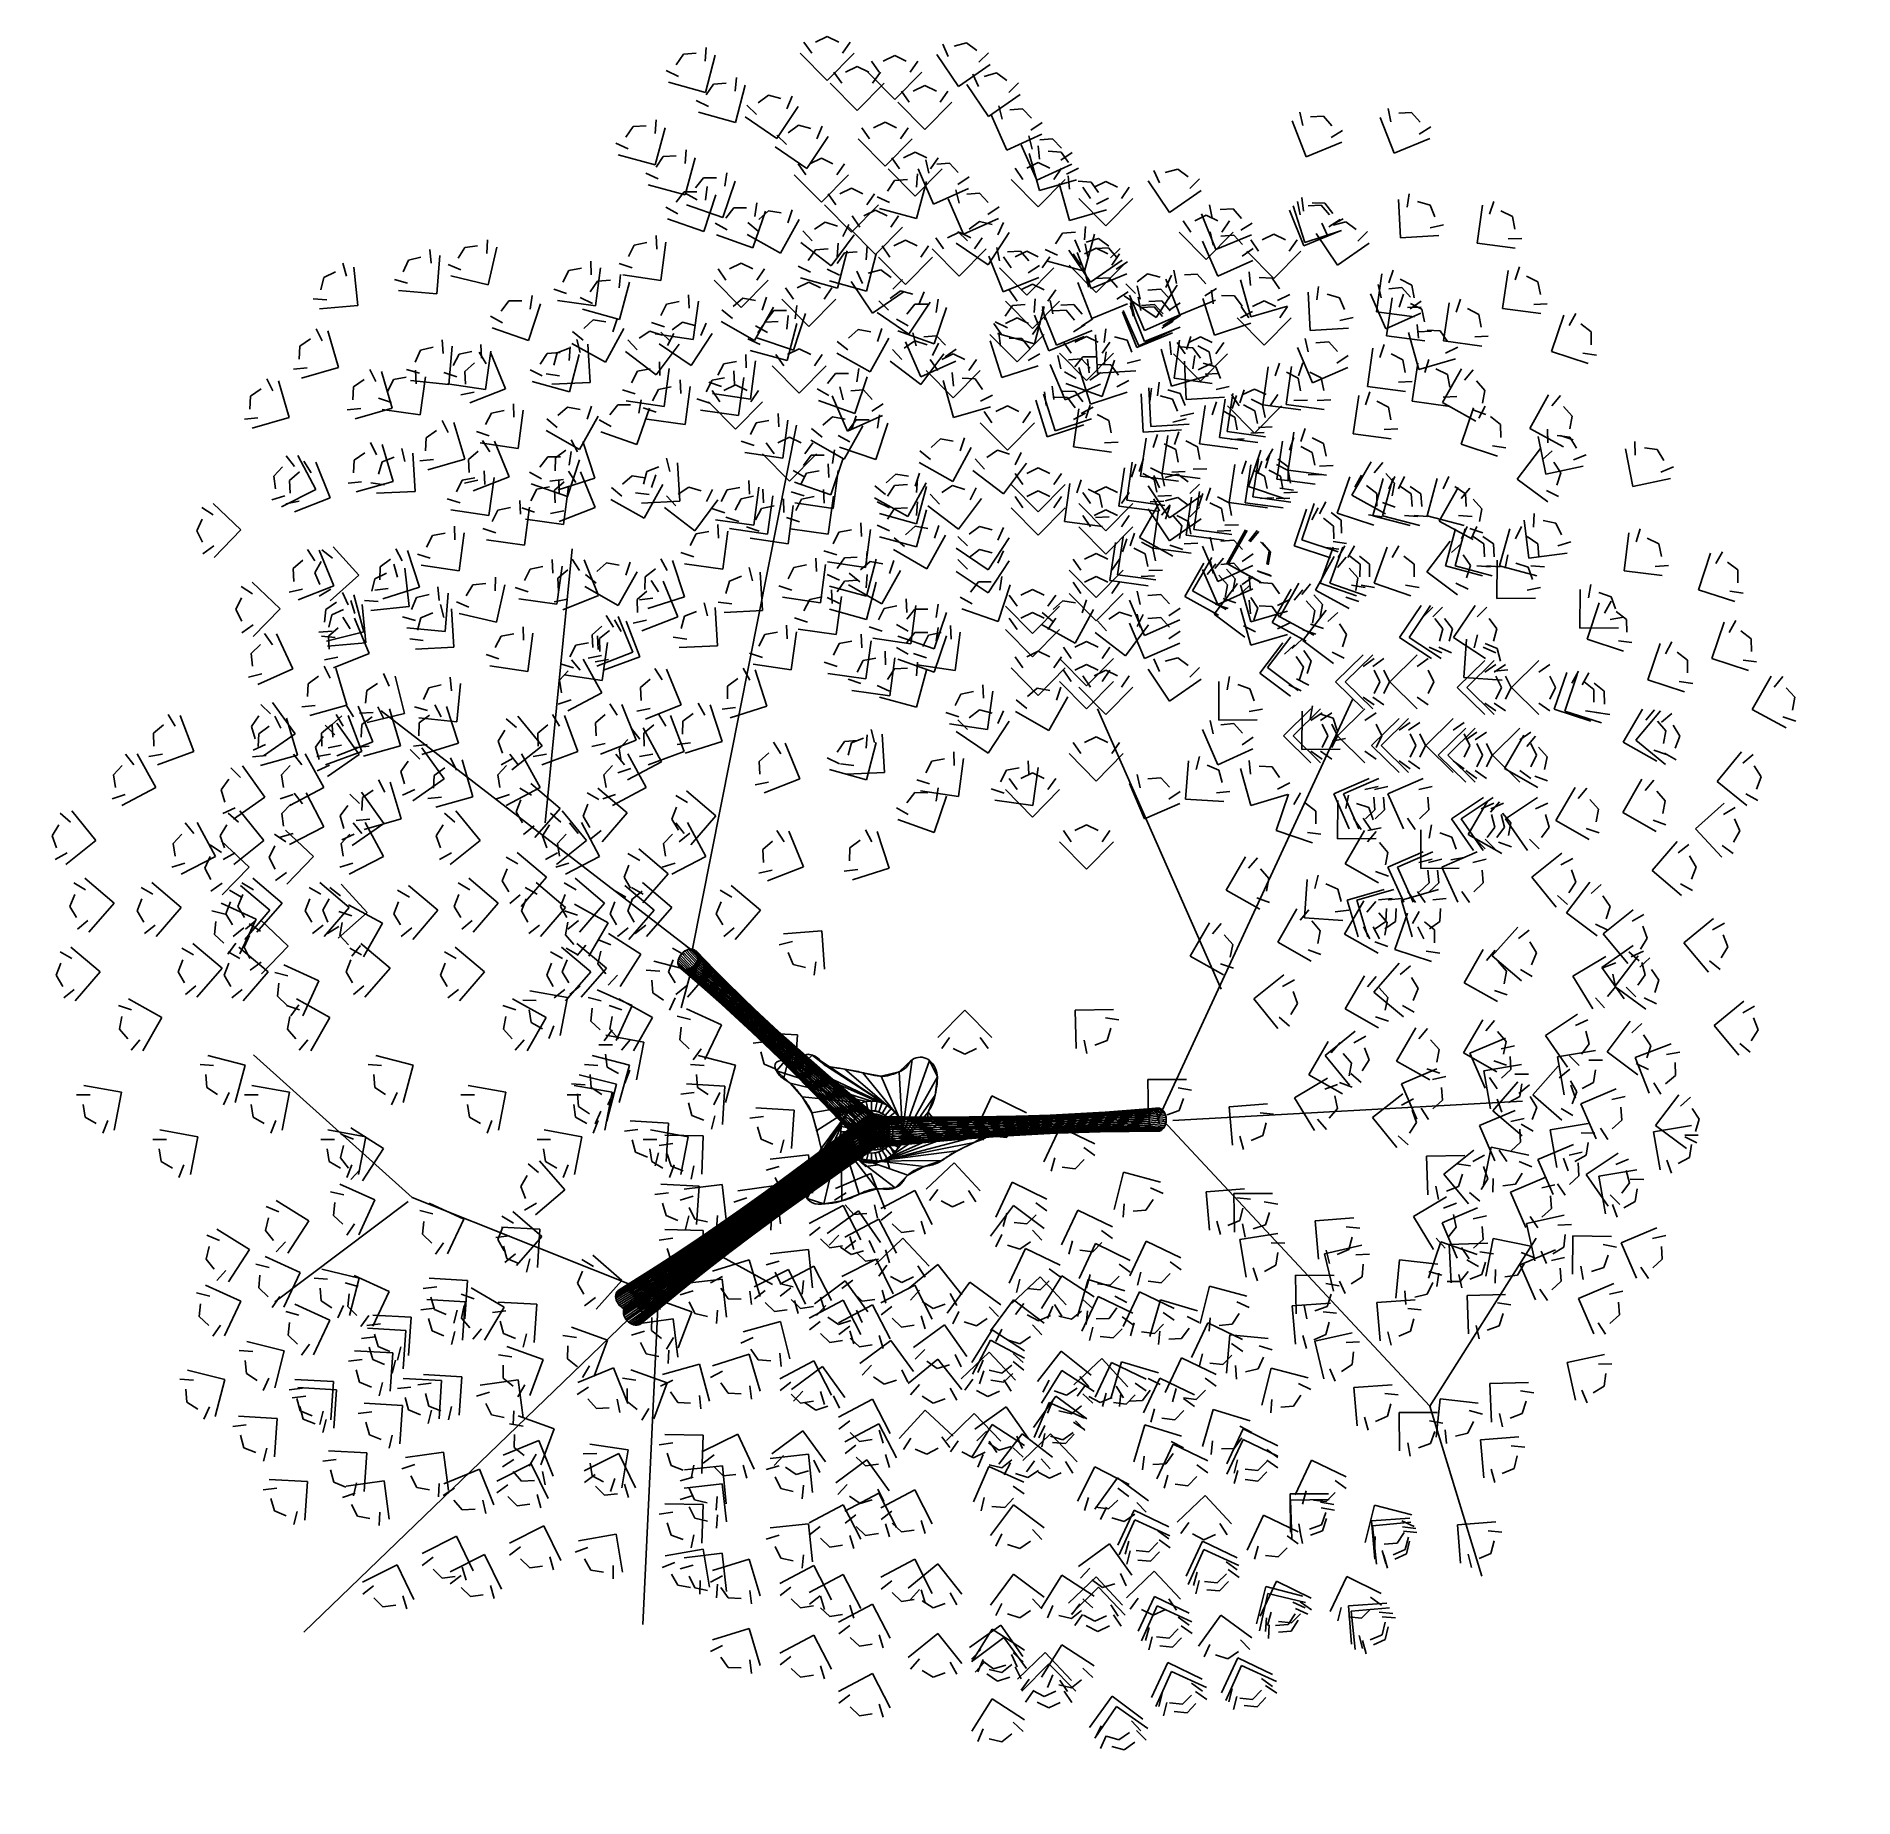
# Model space of a CAD drawing. Extents: x 85526 to 90377, y -22787 to -18085.
import ezdxf

# ---------------------------------------------------------------- set-up
doc = ezdxf.new("R2010")
doc.units = 0
doc.header["$LTSCALE"] = 100
doc.header["$MEASUREMENT"] = 0
doc.layers.get('0').update_dxf_attribs({"linetype": 'CONTINUOUS'})
doc.layers.add('3DLIB', color=7, linetype='CONTINUOUS')

# ---------------------------------------------------------------- blocks, each defined once
blk = doc.blocks.new('3DLF-C')
at = {"color": 92}
for points, invisible_edges in [([(-3.5, -3.54, -3.54), (3.5, -3.54, -3.54), (0, 0)], 1), ([(-3, -4.99, -5.57), (3, -4.99, -5.57), (2, -3.54, -3.54), (-2, -3.54, -3.54)], 5), ([(0, -5.72, -7.43), (1.5, -4.99, -5.57), (-1.5, -4.99, -5.57)], 2)]:
    blk.add_3dface(points, dxfattribs=dict(at, invisible_edges=invisible_edges))
blk = doc.blocks.new('3DLFS-C')
at = {"color": 92}
for p in [(-0.5, 0, 16.75), (6.5, -6.75, 12), (-1.75, -11.41, 4.75), (-3, -20.04, -3.75), (5.75, -22.5)]:
    blk.add_blockref('3DLF-C', p, dxfattribs=at)
for p, rotation in [((19.25, -4.75, 8.5), 25.76932762433872), ((-21.75, -8.25, -0.46), 330.9453959009229), ((-8, -6.5, 10.5), 338.5232090204596), ((28, -11.58, 2.5), 29.93151184050779), ((-17.5, -13.5, 6.5), 339.0442232693679), ((12.25, -15, 3.25), 11.12918928961119), ((-11.25, -21.75), 349.3803447238449), ((21.5, -20.96, 1), 29.93151184050779)]:
    blk.add_blockref('3DLF-C', p, dxfattribs=dict(at, rotation=rotation))
blk = doc.blocks.new('CIM-3T8')
at = {"color": 34, "extrusion": (6.99446e-33, -1, -1.83772e-16)}
for p, q in [((-0.2584, 0.2879, 1.4592), (-0.1202, 0.9842, 1.8355)), ((-0.453, 0.4568, 1.6077), (-0.4172, 0.8204, 1.943)), ((-0.2584, 0.2879, 1.4413), (-0.6706, 0.6053, 1.7536)), ((0.379, 0.0626, 1.111), (0.8424, 0.0882, 1.4259))]:
    blk.add_line(p, q, dxfattribs=at)
at = {"color": 34}
for p, q in [((0.443, 0.2367, 1.216), (0.2792, 0.6079, 1.216)), ((0.3585, 0.0626, 1.1162), (0.6171, 0.6207, 1.4566)), ((-0.6296, -0.0398, 1.2288), (-0.8396, 0.1496, 1.303)), ((0.3662, 0.0626, 1.1162), (0.7195, -0.3163, 1.4566)), ((-0.6348, -0.0448, 1.239), (-0.8115, -0.178, 1.4541)), ((-0.3106, -0.1669, 1.0086), (-0.6296, -0.0398, 1.2288)), ((0.7195, -0.3163, 1.4566), (0.8603, -0.0936, 1.5795)), ((-0.3029, -0.1669, 1.0086), (-0.3235, -0.6056, 1.239)), ((-0.773, -0.6158, 1.559), (-0.3429, -0.2011, 1.024)), ((0.7195, -0.3163, 1.4566), (0.7886, -0.5416, 1.5437))]:
    blk.add_line(p, q, dxfattribs=at)
at = {"color": 34, "extrusion": (1, 0, 0)}
blk.add_line((-0.1518, -0.155, 1.0419), (-0.245, -0.1038, 1.6896), dxfattribs=at)
at = {"color": 34}
blk.add_lwpolyline([(0.0564, 0.142, -0.117832), (0.064, 0.132, -0.109862), (0.0667, 0.1189, -0.036437), (0.0653, 0.1039, -0.034184), (0.0616, 0.0882, -0.070317), (0.0563, 0.0771, 0.121404), (0.0539, 0.0703, 0.105675), (0.0543, 0.0662, 0.10563), (0.0564, 0.0626, 0.11787), (0.062, 0.0589, 0.050289), (0.0769, 0.0549, 0.018663), (0.0906, 0.0533, 0.01497), (0.1076, 0.0524, 0.087147), (0.1194, 0.0541, -0.118281), (0.1281, 0.0549, -0.325615), (0.135, 0.0482, -0.326103), (0.1307, 0.0396, -0.032273), (0.1225, 0.036, 0.027106), (0.1128, 0.0319, 0.002318), (0.0926, 0.0219, 0.008478), (0.0872, 0.0191, 0.036344), (0.0813, 0.0153, -0.022039), (0.0718, 0.0088, -0.092744), (0.0566, 0.0029, 0.069203), (0.036, -0.004, 0.147866), (0.0225, -0.0166, -0.172152), (0.0104, -0.027, -0.132721), (-0.0046, -0.0286, 0.108842), (-0.0229, -0.0296, 0.053805), (-0.0362, -0.0349, -0.040641), (-0.0536, -0.0424, -0.081395), (-0.0915, -0.0486, -0.221332), (-0.1048, -0.0424, -0.079922), (-0.109, -0.0355, -0.108313), (-0.11, -0.0296, -0.048517), (-0.1089, -0.0227, -0.02389), (-0.1048, -0.0091, -0.137674), (-0.0915, 0.0098, 0.264867), (-0.0869, 0.0216, 0.017693), (-0.0882, 0.0286, 0.00755), (-0.092, 0.0447, 0.004346), (-0.0973, 0.0646, 0.010497), (-0.0997, 0.0728, 0.070056), (-0.1038, 0.0813, 0.023562), (-0.1202, 0.1036, 0.090241), (-0.135, 0.1163, -0.118501), (-0.1458, 0.1266, -0.08154), (-0.1484, 0.1326, -0.126697), (-0.1484, 0.1368, -0.215241), (-0.1456, 0.1402, -0.116434), (-0.1381, 0.142, -0.22855), (-0.1306, 0.1383, 0.214017), (-0.1228, 0.1343, 0.07524), (-0.1151, 0.135, 0.190759), (-0.1125, 0.1368, 0.274563), (-0.1124, 0.1404, -0.2385), (-0.1125, 0.1445, -0.087445), (-0.1102, 0.1479, -0.110244), (-0.1074, 0.1496, -0.136741), (-0.1031, 0.15, -0.06456), (-0.0946, 0.1471, -0.144236), (-0.0861, 0.1393, 0.201708), (-0.0792, 0.1343, 0.026586), (-0.0679, 0.1322, -0.015616), (-0.0485, 0.1292, -0.012911), (-0.0285, 0.1248, 0.016293), (-0.0127, 0.1215, 0.100723), (0.0008, 0.1218, 0.063874), (0.0206, 0.1292, 0.158892), (0.0285, 0.1372, -0.171356), (0.036, 0.1445, -0.140353), (0.0466, 0.1462, -0.14068)], format="xyb", close=True, dxfattribs=at)
at = {"color": 34, "elevation": 0.6707}
for points in [[(-0.0204, 0.0754), (-0.0293, 0.0741), (-0.0383, 0.069), (-0.0434, 0.0639), (-0.0472, 0.0562), (-0.0485, 0.0472)], [(-0.0204, 0.0754), (-0.0114, 0.0741), (-0.0024, 0.069), (0.0027, 0.0639), (0.0065, 0.0562), (0.0078, 0.0472)], [(-0.0204, 0.0191), (-0.0293, 0.0204), (-0.0383, 0.0255), (-0.0434, 0.0306), (-0.0472, 0.0383), (-0.0485, 0.0472)], [(-0.0204, 0.0191), (-0.0114, 0.0204), (-0.0024, 0.0255), (0.0027, 0.0306), (0.0065, 0.0383), (0.0078, 0.0472)]]:
    blk.add_lwpolyline(points, dxfattribs=at)
at = {"color": 34}
for centre, radius in [((-0.0204, 0.0472, 0.1434), 0.041), ((-0.0204, 0.0472, 0.6707), 0.0282), ((-0.0178, 0.0472, 0.663), 0.0205)]:
    blk.add_circle(centre, radius, dxfattribs=at)
at = {"color": 34, "extrusion": (0.668965, 4.71754e-17, 0.743294)}
blk.add_circle((0.0635, 0.4817, 1.0715), 0.0154, dxfattribs=at)
at = {"color": 92, "xscale": 0.01024, "yscale": 0.01024, "zscale": 0.01024}
for p, rotation in [((-0.0205, 1.2106, 1.1546), 180), ((0.6337, 1.0397, 1.6717), 127.0355451173859), ((0.0193, 1.1708, 1.3978), 180), ((-0.2008, 0.9938, 1.8662), 217.0355451173859), ((0.5138, 0.9168, 1.2928), 127.0355451173859), ((0.2594, 1.0433, 1.8662), 180), ((-0.5622, 0.9344, 1.2851), 241.10908773184), ((0.232, 0.8605, 1.0624), 127.0355451173859), ((0.4821, 0.9735, 1.495), 180), ((0.3496, 0.8254, 1.7741), 127.0355451173859), ((-0.433, 0.8493, 1.5053), 217.0355451173859), ((-0.082, 0.8364, 1.2672), 217.0355451173859), ((0.1544, 0.9512, 1.4054), 180), ((0.2924, 0.7822, 2.153), 127.0355451173859), ((0.3026, 0.7899, 0.9037), 127.0355451173859), ((-0.1344, 0.9098, 1.6384), 180), ((0.0275, 0.6914, 2.2144), 217.0355451173859), ((-0.3815, 0.6426, 1.6384), 217.0355451173859), ((-0.0321, 0.6447, 1.3082), 217.0355451173859), ((0.8962, 0.6098, 1.4899), 116.7371100578059), ((0.2594, 0.6388, 2.1299), 180), ((0.5256, 0.5774, 2.153), 90), ((0.5384, 0.5774, 0.9037), 90), ((0.5973, 0.5774, 1.7741), 90), ((0.2594, 0.6081, 0.9267), 180), ((-0.5514, 0.4871, 0.9523), 241.10908773184), ((0.1894, 0.4768, 2.1043), 217.0355451173859), ((0.7691, 0.4466, 1.0368), 105.1767250495332), ((-0.5877, 0.5101, 1.6307), 260.280514680602), ((-0.2264, 0.4613, 1.6384), 274.426310174705), ((0.2594, 0.3956, 2.1043), 180), ((0.4004, 0.2854, 1.6384), 105.1767250495332), ((-0.8177, 0.3359, 1.2493), 274.426310174705), ((-0.595, 0.3359, 1.9789), 274.426310174705), ((-0.3083, 0.3359, 1.0982), 274.426310174705), ((-0.1675, 0.3359, 2.217), 274.426310174705), ((0.5579, 0.1279, 1.5846), 105.1767250495332), ((0.6838, 0.1158, 1.856), 68.14117993214732), ((0.7939, 0.1323, 1.2518), 54.73338241883649), ((-0.1154, 0.1719, 2.217), 311.4618552920909), ((0.7376, -0.0686, 1.3722), 68.14117993214732), ((0.1438, 0.0966, 2.0147), 19.52835435071045), ((-0.4567, -0.0856, 1.9789), 311.4618552920909), ((-0.0059, 0.0556, 1.8637), 342.4928092333245), ((-0.2568, -0.1959, 1.0957), 294.8881552746311), ((0.2579, -0.0546, 2.1811), 19.52835435071045), ((-0.5558, -0.1817, 1.5616), 311.4618552920909), ((-0.0059, -0.0698, 2.1811), 342.4928092333245), ((0.2712, -0.146, 1.1238), 28.35728449507812), ((-0.6345, -0.2197, 1.2493), 311.4618552920909), ((0.3396, -0.1629, 1.5411), 19.52835435071045), ((-0.0504, -0.1508, 1.1238), 351.3217393776923), ((0.4768, -0.3448, 1.7766), 19.52835435071045), ((-0.0059, -0.3412, 1.5411), 342.4928092333245), ((0.3324, -0.4525, 1.536), 19.52835435071045), ((-0.0059, -0.4333, 1.7766), 342.4928092333245), ((0.3334, -0.4652, 1.2288), 20.68147253157148)]:
    blk.add_blockref('3DLFS-C', p, dxfattribs=dict(at, rotation=rotation))
at = {"xscale": 0.01024, "yscale": 0.01024, "zscale": 0.01024}
for p, rotation in [((-0.0862, 0.3137, 2.381), 319.1446237411043), ((0.2492, 0.2088, 2.381), 46.3875157474432)]:
    blk.add_blockref('3DLF-C', p, dxfattribs=dict(at, rotation=rotation))
blk.add_blockref('3DLF-C', (0.1032, 0.2088, 2.381), dxfattribs=at)
at = {"color": 34}
mesh = blk.add_polymesh((2, 36), dxfattribs=dict(at, n_close=True))
for k, corner in enumerate([(-0.0315, 0.0578, 0.6477), (-0.0288, 0.0602, 0.6477), (-0.0258, 0.062, 0.6477), (-0.0225, 0.0633, 0.6477), (-0.019, 0.0641, 0.6477), (-0.0154, 0.0642, 0.6477), (-0.0119, 0.0636, 0.6477), (-0.0085, 0.0625, 0.6477), (-0.0053, 0.0608, 0.6477), (-0.0025, 0.0586, 0.6477), (-0.0002, 0.0559, 0.6477), (0.0017, 0.0529, 0.6477), (0.003, 0.0495, 0.6477), (0.0037, 0.046, 0.6477), (0.0038, 0.0425, 0.6477), (0.0033, 0.0389, 0.6477), (0.0021, 0.0355, 0.6477), (0.0004, 0.0324, 0.6477), (-0.0018, 0.0296, 0.6477), (-0.0045, 0.0272, 0.6477), (-0.0075, 0.0254, 0.6477), (-0.0108, 0.0241, 0.6477), (-0.0143, 0.0234, 0.6477), (-0.0179, 0.0233, 0.6477), (-0.0214, 0.0238, 0.6477), (-0.0248, 0.0249, 0.6477), (-0.0279, 0.0266, 0.6477), (-0.0307, 0.0289, 0.6477), (-0.0331, 0.0315, 0.6477), (-0.035, 0.0346, 0.6477), (-0.0363, 0.0379, 0.6477), (-0.037, 0.0414, 0.6477), (-0.0371, 0.045, 0.6477), (-0.0366, 0.0485, 0.6477), (-0.0354, 0.0519, 0.6477), (-0.0337, 0.055, 0.6477), (-0.2532, 0.2871, 1.4438), (-0.2519, 0.2855, 1.4456), (-0.251, 0.2837, 1.4473), (-0.2505, 0.2817, 1.4489), (-0.2503, 0.2794, 1.4504), (-0.2506, 0.2771, 1.4517), (-0.2513, 0.2747, 1.4527), (-0.2524, 0.2724, 1.4535), (-0.2538, 0.2701, 1.4539), (-0.2555, 0.2681, 1.4541), (-0.2575, 0.2663, 1.4539), (-0.2596, 0.2647, 1.4535), (-0.2619, 0.2636, 1.4527), (-0.2642, 0.2628, 1.4517), (-0.2665, 0.2624, 1.4504), (-0.2688, 0.2624, 1.4489), (-0.2709, 0.2628, 1.4473), (-0.2727, 0.2636, 1.4456), (-0.2743, 0.2648, 1.4438), (-0.2756, 0.2663, 1.442), (-0.2765, 0.2682, 1.4403), (-0.2771, 0.2702, 1.4387), (-0.2772, 0.2725, 1.4372), (-0.2769, 0.2748, 1.4359), (-0.2762, 0.2772, 1.4349), (-0.2752, 0.2795, 1.4341), (-0.2738, 0.2817, 1.4337), (-0.2721, 0.2838, 1.4335), (-0.2701, 0.2856, 1.4337), (-0.2679, 0.2871, 1.4341), (-0.2657, 0.2883, 1.4349), (-0.2633, 0.2891, 1.4359), (-0.261, 0.2895, 1.4372), (-0.2588, 0.2895, 1.4387), (-0.2567, 0.2891, 1.4403), (-0.2548, 0.2883, 1.442)]):
    mesh.set_mesh_vertex(divmod(k, 36), corner)
mesh = blk.add_polymesh((2, 36), dxfattribs=dict(at, n_close=True))
for k, corner in enumerate([(-0.0315, 0.0578, 0.6477), (-0.0288, 0.0602, 0.6477), (-0.0258, 0.062, 0.6477), (-0.0225, 0.0633, 0.6477), (-0.019, 0.0641, 0.6477), (-0.0154, 0.0642, 0.6477), (-0.0119, 0.0636, 0.6477), (-0.0085, 0.0625, 0.6477), (-0.0053, 0.0608, 0.6477), (-0.0025, 0.0586, 0.6477), (-0.0002, 0.0559, 0.6477), (0.0017, 0.0529, 0.6477), (0.003, 0.0495, 0.6477), (0.0037, 0.046, 0.6477), (0.0038, 0.0425, 0.6477), (0.0033, 0.0389, 0.6477), (0.0021, 0.0355, 0.6477), (0.0004, 0.0324, 0.6477), (-0.0018, 0.0296, 0.6477), (-0.0045, 0.0272, 0.6477), (-0.0075, 0.0254, 0.6477), (-0.0108, 0.0241, 0.6477), (-0.0143, 0.0234, 0.6477), (-0.0179, 0.0233, 0.6477), (-0.0214, 0.0238, 0.6477), (-0.0248, 0.0249, 0.6477), (-0.0279, 0.0266, 0.6477), (-0.0307, 0.0289, 0.6477), (-0.0331, 0.0315, 0.6477), (-0.035, 0.0346, 0.6477), (-0.0363, 0.0379, 0.6477), (-0.037, 0.0414, 0.6477), (-0.0371, 0.045, 0.6477), (-0.0366, 0.0485, 0.6477), (-0.0354, 0.0519, 0.6477), (-0.0337, 0.055, 0.6477), (-0.2532, 0.2871, 1.4438), (-0.2519, 0.2855, 1.4456), (-0.251, 0.2837, 1.4473), (-0.2505, 0.2817, 1.4489), (-0.2503, 0.2794, 1.4504), (-0.2506, 0.2771, 1.4517), (-0.2513, 0.2747, 1.4527), (-0.2524, 0.2724, 1.4535), (-0.2538, 0.2701, 1.4539), (-0.2555, 0.2681, 1.4541), (-0.2575, 0.2663, 1.4539), (-0.2596, 0.2647, 1.4535), (-0.2619, 0.2636, 1.4527), (-0.2642, 0.2628, 1.4517), (-0.2665, 0.2624, 1.4504), (-0.2688, 0.2624, 1.4489), (-0.2709, 0.2628, 1.4473), (-0.2727, 0.2636, 1.4456), (-0.2743, 0.2648, 1.4438), (-0.2756, 0.2663, 1.442), (-0.2765, 0.2682, 1.4403), (-0.2771, 0.2702, 1.4387), (-0.2772, 0.2725, 1.4372), (-0.2769, 0.2748, 1.4359), (-0.2762, 0.2772, 1.4349), (-0.2752, 0.2795, 1.4341), (-0.2738, 0.2817, 1.4337), (-0.2721, 0.2838, 1.4335), (-0.2701, 0.2856, 1.4337), (-0.2679, 0.2871, 1.4341), (-0.2657, 0.2883, 1.4349), (-0.2633, 0.2891, 1.4359), (-0.261, 0.2895, 1.4372), (-0.2588, 0.2895, 1.4387), (-0.2567, 0.2891, 1.4403), (-0.2548, 0.2883, 1.442)]):
    mesh.set_mesh_vertex(divmod(k, 36), corner)
mesh = blk.add_polymesh((2, 36), dxfattribs=dict(at, n_close=True))
for k, corner in enumerate([(0.0206, 0.0472, 0.1434), (0.02, 0.0543, 0.1434), (0.0181, 0.0612, 0.1434), (0.0151, 0.0677, 0.1434), (0.011, 0.0736, 0.1434), (0.006, 0.0786, 0.1434), (0.0001, 0.0827, 0.1434), (-0.0063, 0.0857, 0.1434), (-0.0132, 0.0876, 0.1434), (-0.0204, 0.0882, 0.1434), (-0.0275, 0.0876, 0.1434), (-0.0344, 0.0857, 0.1434), (-0.0408, 0.0827, 0.1434), (-0.0467, 0.0786, 0.1434), (-0.0517, 0.0736, 0.1434), (-0.0558, 0.0677, 0.1434), (-0.0588, 0.0612, 0.1434), (-0.0607, 0.0543, 0.1434), (-0.0613, 0.0472, 0.1434), (-0.0607, 0.0401, 0.1434), (-0.0588, 0.0332, 0.1434), (-0.0558, 0.0268, 0.1434), (-0.0517, 0.0209, 0.1434), (-0.0467, 0.0159, 0.1434), (-0.0408, 0.0118, 0.1434), (-0.0344, 0.0087, 0.1434), (-0.0275, 0.0069, 0.1434), (-0.0204, 0.0063, 0.1434), (-0.0132, 0.0069, 0.1434), (-0.0063, 0.0087, 0.1434), (0.0001, 0.0118, 0.1434), (0.006, 0.0159, 0.1434), (0.011, 0.0209, 0.1434), (0.0151, 0.0268, 0.1434), (0.0181, 0.0332, 0.1434), (0.02, 0.0401, 0.1434), (0.0335, 0.1431), (0.0159, 0.1269), (-0.0078, 0.121), (-0.0319, 0.1256), (-0.056, 0.1305), (-0.0802, 0.1345), (-0.0993, 0.149), (-0.1131, 0.1361), (-0.1349, 0.1414), (-0.1467, 0.1281), (-0.1286, 0.1119), (-0.1124, 0.0936), (-0.0997, 0.0727), (-0.0931, 0.049), (-0.0875, 0.0251), (-0.0971, 0.0044), (-0.1076, -0.0176), (-0.1059, -0.041), (-0.0839, -0.0483), (-0.0597, -0.0442), (-0.0369, -0.0352), (-0.0136, -0.0281), (0.0106, -0.0269), (0.0277, -0.0099), (0.0494, 0.0012), (0.0724, 0.0092), (0.0932, 0.0222), (0.1153, 0.0331), (0.135, 0.0457), (0.1166, 0.0533), (0.0921, 0.0531), (0.0679, 0.0569), (0.0546, 0.0735), (0.0637, 0.0961), (0.0667, 0.1204), (0.0564, 0.142)]):
    mesh.set_mesh_vertex(divmod(k, 36), corner)
mesh = blk.add_polymesh((2, 36), dxfattribs=dict(at, n_close=True))
for k, corner in enumerate([(0.0206, 0.0472, 0.1434), (0.02, 0.0543, 0.1434), (0.0181, 0.0612, 0.1434), (0.0151, 0.0677, 0.1434), (0.011, 0.0736, 0.1434), (0.006, 0.0786, 0.1434), (0.0001, 0.0827, 0.1434), (-0.0063, 0.0857, 0.1434), (-0.0132, 0.0876, 0.1434), (-0.0204, 0.0882, 0.1434), (-0.0275, 0.0876, 0.1434), (-0.0344, 0.0857, 0.1434), (-0.0408, 0.0827, 0.1434), (-0.0467, 0.0786, 0.1434), (-0.0517, 0.0736, 0.1434), (-0.0558, 0.0677, 0.1434), (-0.0588, 0.0612, 0.1434), (-0.0607, 0.0543, 0.1434), (-0.0613, 0.0472, 0.1434), (-0.0607, 0.0401, 0.1434), (-0.0588, 0.0332, 0.1434), (-0.0558, 0.0268, 0.1434), (-0.0517, 0.0209, 0.1434), (-0.0467, 0.0159, 0.1434), (-0.0408, 0.0118, 0.1434), (-0.0344, 0.0087, 0.1434), (-0.0275, 0.0069, 0.1434), (-0.0204, 0.0063, 0.1434), (-0.0132, 0.0069, 0.1434), (-0.0063, 0.0087, 0.1434), (0.0001, 0.0118, 0.1434), (0.006, 0.0159, 0.1434), (0.011, 0.0209, 0.1434), (0.0151, 0.0268, 0.1434), (0.0181, 0.0332, 0.1434), (0.02, 0.0401, 0.1434), (0.0078, 0.0472, 0.6707), (0.0074, 0.0521, 0.6707), (0.0061, 0.0569, 0.6707), (0.004, 0.0613, 0.6707), (0.0012, 0.0653, 0.6707), (-0.0023, 0.0688, 0.6707), (-0.0063, 0.0716, 0.6707), (-0.0107, 0.0737, 0.6707), (-0.0155, 0.075, 0.6707), (-0.0204, 0.0754, 0.6707), (-0.0252, 0.075, 0.6707), (-0.03, 0.0737, 0.6707), (-0.0344, 0.0716, 0.6707), (-0.0385, 0.0688, 0.6707), (-0.0419, 0.0653, 0.6707), (-0.0447, 0.0613, 0.6707), (-0.0468, 0.0569, 0.6707), (-0.0481, 0.0521, 0.6707), (-0.0485, 0.0472, 0.6707), (-0.0481, 0.0423, 0.6707), (-0.0468, 0.0376, 0.6707), (-0.0447, 0.0332, 0.6707), (-0.0419, 0.0291, 0.6707), (-0.0385, 0.0257, 0.6707), (-0.0344, 0.0228, 0.6707), (-0.03, 0.0208, 0.6707), (-0.0252, 0.0195, 0.6707), (-0.0204, 0.0191, 0.6707), (-0.0155, 0.0195, 0.6707), (-0.0107, 0.0208, 0.6707), (-0.0063, 0.0228, 0.6707), (-0.0023, 0.0257, 0.6707), (0.0012, 0.0291, 0.6707), (0.004, 0.0332, 0.6707), (0.0061, 0.0376, 0.6707), (0.0074, 0.0423, 0.6707)]):
    mesh.set_mesh_vertex(divmod(k, 36), corner)
mesh = blk.add_polymesh((2, 36), dxfattribs=dict(at, n_close=True))
for k, corner in enumerate([(0.0027, 0.0472, 0.663), (0.0024, 0.0508, 0.663), (0.0014, 0.0542, 0.663), (-0.0001, 0.0575, 0.663), (-0.0021, 0.0604, 0.663), (-0.0046, 0.0629, 0.663), (-0.0076, 0.065, 0.663), (-0.0108, 0.0665, 0.663), (-0.0142, 0.0674, 0.663), (-0.0178, 0.0677, 0.663), (-0.0214, 0.0674, 0.663), (-0.0248, 0.0665, 0.663), (-0.028, 0.065, 0.663), (-0.031, 0.0629, 0.663), (-0.0335, 0.0604, 0.663), (-0.0355, 0.0575, 0.663), (-0.037, 0.0542, 0.663), (-0.038, 0.0508, 0.663), (-0.0383, 0.0472, 0.663), (-0.038, 0.0437, 0.663), (-0.037, 0.0402, 0.663), (-0.0355, 0.037, 0.663), (-0.0335, 0.0341, 0.663), (-0.031, 0.0315, 0.663), (-0.028, 0.0295, 0.663), (-0.0248, 0.028, 0.663), (-0.0214, 0.0271, 0.663), (-0.0178, 0.0268, 0.663), (-0.0142, 0.0271, 0.663), (-0.0108, 0.028, 0.663), (-0.0076, 0.0295, 0.663), (-0.0046, 0.0315, 0.663), (-0.0021, 0.0341, 0.663), (-0.0001, 0.037, 0.663), (0.0014, 0.0402, 0.663), (0.0024, 0.0437, 0.663), (0.3588, 0.0789, 1.1187), (0.3568, 0.0787, 1.1205), (0.3549, 0.078, 1.1222), (0.3531, 0.0768, 1.1238), (0.3514, 0.0753, 1.1253), (0.35, 0.0734, 1.1266), (0.3489, 0.0712, 1.1276), (0.348, 0.0688, 1.1283), (0.3475, 0.0662, 1.1288), (0.3474, 0.0635, 1.129), (0.3475, 0.0609, 1.1288), (0.348, 0.0583, 1.1283), (0.3489, 0.0558, 1.1276), (0.35, 0.0537, 1.1266), (0.3514, 0.0518, 1.1253), (0.3531, 0.0502, 1.1238), (0.3549, 0.0491, 1.1222), (0.3568, 0.0484, 1.1205), (0.3588, 0.0482, 1.1187), (0.3608, 0.0484, 1.1169), (0.3627, 0.0491, 1.1152), (0.3645, 0.0502, 1.1135), (0.3661, 0.0518, 1.1121), (0.3675, 0.0537, 1.1108), (0.3687, 0.0558, 1.1098), (0.3695, 0.0583, 1.109), (0.37, 0.0609, 1.1086), (0.3702, 0.0635, 1.1084), (0.37, 0.0662, 1.1086), (0.3695, 0.0688, 1.109), (0.3687, 0.0712, 1.1098), (0.3675, 0.0734, 1.1108), (0.3661, 0.0753, 1.1121), (0.3645, 0.0768, 1.1135), (0.3627, 0.078, 1.1152), (0.3608, 0.0787, 1.1169)]):
    mesh.set_mesh_vertex(divmod(k, 36), corner)
mesh = blk.add_polymesh((2, 36), dxfattribs=dict(at, n_close=True))
for k, corner in enumerate([(-0.0318, 0.037, 0.6477), (-0.0339, 0.0398, 0.6477), (-0.0355, 0.043, 0.6477), (-0.0366, 0.0464, 0.6477), (-0.037, 0.05, 0.6477), (-0.0368, 0.0535, 0.6477), (-0.036, 0.057, 0.6477), (-0.0346, 0.0603, 0.6477), (-0.0327, 0.0633, 0.6477), (-0.0302, 0.0659, 0.6477), (-0.0274, 0.068, 0.6477), (-0.0242, 0.0697, 0.6477), (-0.0208, 0.0707, 0.6477), (-0.0172, 0.0711, 0.6477), (-0.0137, 0.0709, 0.6477), (-0.0102, 0.0701, 0.6477), (-0.0069, 0.0687, 0.6477), (-0.0039, 0.0668, 0.6477), (-0.0013, 0.0643, 0.6477), (0.0008, 0.0615, 0.6477), (0.0025, 0.0583, 0.6477), (0.0035, 0.0549, 0.6477), (0.0039, 0.0513, 0.6477), (0.0037, 0.0478, 0.6477), (0.0029, 0.0443, 0.6477), (0.0015, 0.041, 0.6477), (-0.0004, 0.038, 0.6477), (-0.0029, 0.0354, 0.6477), (-0.0057, 0.0333, 0.6477), (-0.0089, 0.0317, 0.6477), (-0.0123, 0.0306, 0.6477), (-0.0159, 0.0302, 0.6477), (-0.0194, 0.0304, 0.6477), (-0.0229, 0.0312, 0.6477), (-0.0262, 0.0326, 0.6477), (-0.0292, 0.0345, 0.6477), (-0.3567, -0.1634, 1.024), (-0.3551, -0.1623, 1.0257), (-0.3532, -0.1615, 1.0275), (-0.3511, -0.1611, 1.0291), (-0.3489, -0.1612, 1.0306), (-0.3465, -0.1616, 1.0318), (-0.3442, -0.1625, 1.0329), (-0.342, -0.1638, 1.0336), (-0.3399, -0.1653, 1.0341), (-0.338, -0.1672, 1.0342), (-0.3363, -0.1693, 1.0341), (-0.335, -0.1716, 1.0336), (-0.334, -0.1739, 1.0329), (-0.3333, -0.1763, 1.0318), (-0.3331, -0.1787, 1.0306), (-0.3333, -0.1809, 1.0291), (-0.3339, -0.183, 1.0275), (-0.3349, -0.1848, 1.0257), (-0.3362, -0.1863, 1.024), (-0.3378, -0.1874, 1.0222), (-0.3397, -0.1882, 1.0205), (-0.3418, -0.1885, 1.0188), (-0.344, -0.1885, 1.0174), (-0.3464, -0.188, 1.0161), (-0.3487, -0.1872, 1.0151), (-0.3509, -0.1859, 1.0143), (-0.353, -0.1843, 1.0138), (-0.3549, -0.1825, 1.0137), (-0.3566, -0.1804, 1.0138), (-0.3579, -0.1781, 1.0143), (-0.3589, -0.1757, 1.0151), (-0.3596, -0.1733, 1.0161), (-0.3598, -0.171, 1.0174), (-0.3596, -0.1688, 1.0188), (-0.359, -0.1667, 1.0205), (-0.358, -0.1649, 1.0222)]):
    mesh.set_mesh_vertex(divmod(k, 36), corner)
mesh = blk.add_polymesh((2, 36), dxfattribs=dict(at, n_close=True))
for k, corner in enumerate([(-0.0318, 0.037, 0.6477), (-0.0339, 0.0398, 0.6477), (-0.0355, 0.043, 0.6477), (-0.0366, 0.0464, 0.6477), (-0.037, 0.05, 0.6477), (-0.0368, 0.0535, 0.6477), (-0.036, 0.057, 0.6477), (-0.0346, 0.0603, 0.6477), (-0.0327, 0.0633, 0.6477), (-0.0302, 0.0659, 0.6477), (-0.0274, 0.068, 0.6477), (-0.0242, 0.0697, 0.6477), (-0.0208, 0.0707, 0.6477), (-0.0172, 0.0711, 0.6477), (-0.0137, 0.0709, 0.6477), (-0.0102, 0.0701, 0.6477), (-0.0069, 0.0687, 0.6477), (-0.0039, 0.0668, 0.6477), (-0.0013, 0.0643, 0.6477), (0.0008, 0.0615, 0.6477), (0.0025, 0.0583, 0.6477), (0.0035, 0.0549, 0.6477), (0.0039, 0.0513, 0.6477), (0.0037, 0.0478, 0.6477), (0.0029, 0.0443, 0.6477), (0.0015, 0.041, 0.6477), (-0.0004, 0.038, 0.6477), (-0.0029, 0.0354, 0.6477), (-0.0057, 0.0333, 0.6477), (-0.0089, 0.0317, 0.6477), (-0.0123, 0.0306, 0.6477), (-0.0159, 0.0302, 0.6477), (-0.0194, 0.0304, 0.6477), (-0.0229, 0.0312, 0.6477), (-0.0262, 0.0326, 0.6477), (-0.0292, 0.0345, 0.6477), (-0.3465, -0.1839, 1.024), (-0.3448, -0.1827, 1.0257), (-0.343, -0.182, 1.0275), (-0.3409, -0.1816, 1.0291), (-0.3386, -0.1817, 1.0306), (-0.3363, -0.1821, 1.0318), (-0.334, -0.183, 1.0329), (-0.3317, -0.1842, 1.0336), (-0.3296, -0.1858, 1.0341), (-0.3277, -0.1877, 1.0342), (-0.3261, -0.1898, 1.0341), (-0.3247, -0.1921, 1.0336), (-0.3237, -0.1944, 1.0329), (-0.3231, -0.1968, 1.0318), (-0.3229, -0.1992, 1.0306), (-0.3231, -0.2014, 1.0291), (-0.3237, -0.2034, 1.0275), (-0.3246, -0.2052, 1.0257), (-0.3259, -0.2067, 1.024), (-0.3276, -0.2079, 1.0222), (-0.3295, -0.2087, 1.0205), (-0.3316, -0.209, 1.0188), (-0.3338, -0.209, 1.0174), (-0.3361, -0.2085, 1.0161), (-0.3384, -0.2076, 1.0151), (-0.3407, -0.2064, 1.0143), (-0.3428, -0.2048, 1.0138), (-0.3447, -0.2029, 1.0137), (-0.3464, -0.2008, 1.0138), (-0.3477, -0.1986, 1.0143), (-0.3487, -0.1962, 1.0151), (-0.3493, -0.1938, 1.0161), (-0.3495, -0.1915, 1.0174), (-0.3493, -0.1892, 1.0188), (-0.3488, -0.1872, 1.0205), (-0.3478, -0.1854, 1.0222)]):
    mesh.set_mesh_vertex(divmod(k, 36), corner)

msp = doc.modelspace()

# ---------------------------------------------------------------- block references
at = {"layer": '3DLIB', "xscale": 2013.777003112421, "yscale": 2013.777003112421, "zscale": 1459.988310885401}
msp.add_blockref('CIM-3T8', (87796.9, -21105, 2371.1), dxfattribs=at)

doc.saveas('drawing.dxf')
